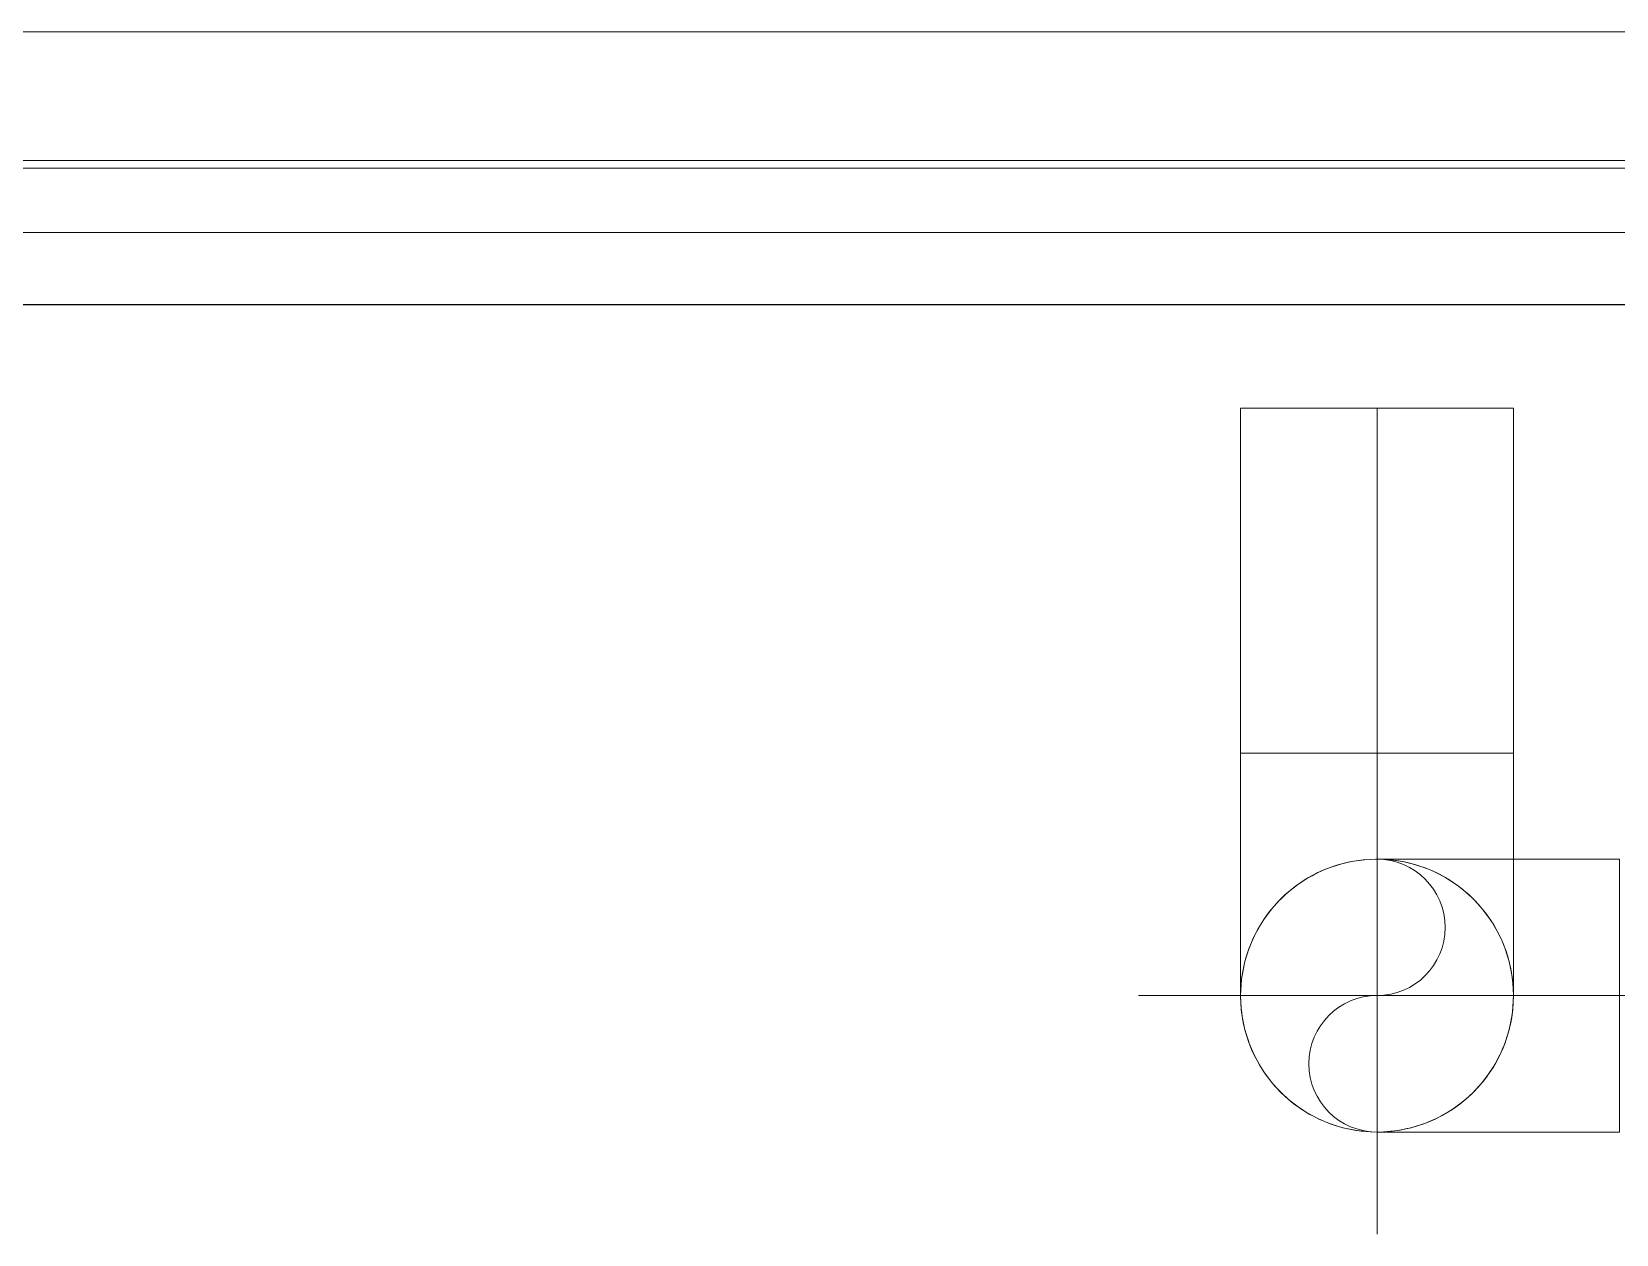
# Model space of a CAD drawing. Header units: centimetres. Extents: x -4953 to 4612, y -1053 to 5720.
# Drawn here: x -4586 to -4519.6, y -437.9 to -387.6 of the extents above; entities that cross this region are included whole.
import ezdxf

# ---------------------------------------------------------------- set-up
doc = ezdxf.new("R2010")
doc.units = ezdxf.units.CM
for name, color, linetype, lineweight in [('Center Line', 7, 'Continuous', 9), ('Pipe Fittings', 7, 'Continuous', 9), ('Pipes', 7, 'Continuous', 9)]:
    doc.layers.add(name, color=color, linetype=linetype, lineweight=lineweight)
doc.layers.add('Drop', color=7, linetype='Continuous', lineweight=9, true_color=0x007f00)

# ---------------------------------------------------------------- blocks, each defined once
blk = doc.blocks.new('彎頭 - 焊接 - 90度-短彎-6682135-剖面 2')
at = {"layer": 'Pipe Fittings'}
for p, q in [((-7174.139, -417.78), (-7179.854, -417.78)), ((-7168.424, -417.78), (-7174.139, -417.78))]:
    blk.add_line(p, q, dxfattribs=at)
at = {"layer": 'Pipe Fittings', "flags": 128}
for points in [[(-7179.854, -417.78), (-7179.854, -418.186), (-7179.854, -418.592), (-7179.854, -418.996), (-7179.854, -419.399), (-7179.854, -419.798), (-7179.854, -420.195), (-7179.854, -420.588), (-7179.854, -420.976), (-7179.854, -421.359), (-7179.854, -421.736), (-7179.854, -422.108), (-7179.854, -422.472), (-7179.854, -422.828), (-7179.854, -423.177), (-7179.854, -423.517), (-7179.854, -423.848), (-7179.854, -424.169), (-7179.854, -424.479), (-7179.854, -424.779), (-7179.854, -425.068), (-7179.854, -425.346), (-7179.854, -425.611), (-7179.854, -425.863), (-7179.854, -426.103), (-7179.854, -426.329), (-7179.854, -426.542), (-7179.854, -426.741), (-7179.854, -426.925), (-7179.854, -427.095), (-7179.854, -427.25), (-7179.854, -427.389), (-7179.854, -427.513), (-7179.854, -427.622), (-7179.854, -427.715), (-7179.854, -427.792), (-7179.854, -427.853), (-7179.854, -427.898), (-7179.854, -427.927), (-7179.854, -427.939), (-7179.854, -427.94)], [(-7168.424, -427.94), (-7168.424, -427.932), (-7168.424, -427.908), (-7168.424, -427.867), (-7168.424, -427.81), (-7168.424, -427.737), (-7168.424, -427.649), (-7168.424, -427.544), (-7168.424, -427.424), (-7168.424, -427.289), (-7168.424, -427.138), (-7168.424, -426.972), (-7168.424, -426.792), (-7168.424, -426.597), (-7168.424, -426.388), (-7168.424, -426.165), (-7168.424, -425.929), (-7168.424, -425.68), (-7168.424, -425.418), (-7168.424, -425.144), (-7168.424, -424.859), (-7168.424, -424.561), (-7168.424, -424.253), (-7168.424, -423.935), (-7168.424, -423.607), (-7168.424, -423.269), (-7168.424, -422.923), (-7168.424, -422.569), (-7168.424, -422.207), (-7168.424, -421.837), (-7168.424, -421.462), (-7168.424, -421.08), (-7168.424, -420.693), (-7168.424, -420.301), (-7168.424, -419.906), (-7168.424, -419.507), (-7168.424, -419.105), (-7168.424, -418.701), (-7168.424, -418.296), (-7168.424, -417.89), (-7168.424, -417.78)]]:
    blk.add_lwpolyline(points, dxfattribs=at)
at = {"layer": 'Pipe Fittings'}
for start, end in [(90, 270), (270, 90)]:
    blk.add_arc((-7174.139, -427.94), 5.715, start, end, dxfattribs=at)
blk = doc.blocks.new('彎頭 - 焊接 - 90度-短彎-V2-剖面 2')
at = {"layer": 'Pipe Fittings'}
for p, q in [((-7163.979, -427.94), (-7163.979, -422.225)), ((-7163.979, -433.655), (-7163.979, -427.94))]:
    blk.add_line(p, q, dxfattribs=at)
at = {"layer": 'Pipe Fittings', "flags": 128}
for points in [[(-7179.854, -427.94), (-7179.849, -427.711), (-7179.835, -427.483), (-7179.812, -427.256), (-7179.781, -427.029), (-7179.74, -426.805), (-7179.69, -426.582), (-7179.631, -426.361), (-7179.563, -426.142), (-7179.487, -425.927), (-7179.402, -425.714), (-7179.309, -425.506), (-7179.208, -425.301), (-7179.098, -425.1), (-7178.981, -424.904), (-7178.855, -424.713), (-7178.723, -424.527), (-7178.582, -424.346), (-7178.435, -424.172), (-7178.281, -424.003), (-7178.12, -423.84), (-7177.953, -423.684), (-7177.78, -423.535), (-7177.601, -423.393), (-7177.416, -423.258), (-7177.226, -423.131), (-7177.032, -423.011), (-7176.832, -422.9), (-7176.629, -422.796), (-7176.421, -422.7), (-7176.209, -422.613), (-7175.995, -422.535), (-7175.777, -422.465), (-7175.557, -422.404), (-7175.334, -422.352), (-7175.11, -422.308), (-7174.884, -422.274), (-7174.657, -422.249), (-7174.429, -422.232), (-7174.2, -422.225), (-7174.139, -422.225)], [(-7174.139, -422.225), (-7174.13, -422.225), (-7174.106, -422.225), (-7174.066, -422.225), (-7174.009, -422.225), (-7173.936, -422.225), (-7173.847, -422.225), (-7173.743, -422.225), (-7173.623, -422.225), (-7173.487, -422.225), (-7173.337, -422.225), (-7173.171, -422.225), (-7172.99, -422.225), (-7172.796, -422.225), (-7172.587, -422.225), (-7172.364, -422.225), (-7172.128, -422.225), (-7171.879, -422.225), (-7171.617, -422.225), (-7171.343, -422.225), (-7171.057, -422.225), (-7170.76, -422.225), (-7170.452, -422.225), (-7170.134, -422.225), (-7169.806, -422.225), (-7169.468, -422.225), (-7169.122, -422.225), (-7168.767, -422.225), (-7168.405, -422.225), (-7168.036, -422.225), (-7167.66, -422.225), (-7167.279, -422.225), (-7166.892, -422.225), (-7166.5, -422.225), (-7166.104, -422.225), (-7165.705, -422.225), (-7165.304, -422.225), (-7164.9, -422.225), (-7164.494, -422.225), (-7164.088, -422.225), (-7163.979, -422.225)], [(-7174.139, -422.225), (-7173.91, -422.23), (-7173.682, -422.243), (-7173.454, -422.266), (-7173.228, -422.298), (-7173.003, -422.339), (-7172.78, -422.389), (-7172.559, -422.448), (-7172.341, -422.515), (-7172.125, -422.591), (-7171.913, -422.676), (-7171.704, -422.769), (-7171.5, -422.871), (-7171.299, -422.98), (-7171.103, -423.098), (-7170.912, -423.223), (-7170.726, -423.356), (-7170.545, -423.496), (-7170.37, -423.643), (-7170.201, -423.798), (-7170.039, -423.958), (-7169.883, -424.125), (-7169.734, -424.299), (-7169.592, -424.478), (-7169.457, -424.662), (-7169.33, -424.852), (-7169.21, -425.047), (-7169.098, -425.246), (-7168.995, -425.45), (-7168.899, -425.658), (-7168.812, -425.869), (-7168.733, -426.084), (-7168.664, -426.301), (-7168.602, -426.522), (-7168.55, -426.744), (-7168.507, -426.969), (-7168.472, -427.195), (-7168.447, -427.422), (-7168.431, -427.65), (-7168.424, -427.878), (-7168.424, -427.94)], [(-7174.139, -433.655), (-7174.367, -433.65), (-7174.595, -433.637), (-7174.823, -433.614), (-7175.049, -433.582), (-7175.274, -433.541), (-7175.497, -433.491), (-7175.718, -433.432), (-7175.936, -433.365), (-7176.152, -433.289), (-7176.364, -433.204), (-7176.573, -433.111), (-7176.778, -433.009), (-7176.978, -432.9), (-7177.174, -432.782), (-7177.366, -432.657), (-7177.552, -432.524), (-7177.732, -432.384), (-7177.907, -432.237), (-7178.076, -432.082), (-7178.238, -431.922), (-7178.394, -431.755), (-7178.543, -431.581), (-7178.685, -431.402), (-7178.82, -431.218), (-7178.948, -431.028), (-7179.067, -430.833), (-7179.179, -430.634), (-7179.283, -430.43), (-7179.378, -430.222), (-7179.465, -430.011), (-7179.544, -429.796), (-7179.614, -429.579), (-7179.675, -429.358), (-7179.727, -429.136), (-7179.77, -428.911), (-7179.805, -428.685), (-7179.83, -428.458), (-7179.846, -428.23), (-7179.853, -428.002), (-7179.854, -427.94)], [(-7168.424, -427.94), (-7168.428, -428.169), (-7168.442, -428.397), (-7168.465, -428.624), (-7168.497, -428.851), (-7168.538, -429.075), (-7168.587, -429.298), (-7168.646, -429.519), (-7168.714, -429.738), (-7168.79, -429.953), (-7168.875, -430.166), (-7168.968, -430.374), (-7169.069, -430.579), (-7169.179, -430.78), (-7169.297, -430.976), (-7169.422, -431.167), (-7169.555, -431.353), (-7169.695, -431.534), (-7169.842, -431.708), (-7169.996, -431.877), (-7170.157, -432.04), (-7170.324, -432.196), (-7170.497, -432.345), (-7170.676, -432.487), (-7170.861, -432.622), (-7171.051, -432.749), (-7171.246, -432.869), (-7171.445, -432.98), (-7171.649, -433.084), (-7171.856, -433.18), (-7172.068, -433.267), (-7172.282, -433.345), (-7172.5, -433.415), (-7172.72, -433.476), (-7172.943, -433.528), (-7173.167, -433.572), (-7173.393, -433.606), (-7173.62, -433.631), (-7173.848, -433.648), (-7174.077, -433.655), (-7174.139, -433.655)], [(-7163.979, -433.655), (-7164.385, -433.655), (-7164.791, -433.655), (-7165.195, -433.655), (-7165.597, -433.655), (-7165.997, -433.655), (-7166.394, -433.655), (-7166.786, -433.655), (-7167.175, -433.655), (-7167.558, -433.655), (-7167.935, -433.655), (-7168.306, -433.655), (-7168.67, -433.655), (-7169.027, -433.655), (-7169.375, -433.655), (-7169.715, -433.655), (-7170.046, -433.655), (-7170.367, -433.655), (-7170.678, -433.655), (-7170.978, -433.655), (-7171.267, -433.655), (-7171.544, -433.655), (-7171.809, -433.655), (-7172.062, -433.655), (-7172.302, -433.655), (-7172.528, -433.655), (-7172.741, -433.655), (-7172.939, -433.655), (-7173.124, -433.655), (-7173.293, -433.655), (-7173.448, -433.655), (-7173.588, -433.655), (-7173.712, -433.655), (-7173.821, -433.655), (-7173.914, -433.655), (-7173.991, -433.655), (-7174.052, -433.655), (-7174.097, -433.655), (-7174.125, -433.655), (-7174.138, -433.655), (-7174.139, -433.655)]]:
    blk.add_lwpolyline(points, dxfattribs=at)
at = {"layer": 'Pipe Fittings'}
for start, end in [(360, 180), (180, 360)]:
    blk.add_arc((-7174.139, -427.94), 5.715, start, end, dxfattribs=at)

msp = doc.modelspace()

# ---------------------------------------------------------------- linework, layer by layer
at = {"layer": 'Center Line', "color": 3, "true_color": 0x00ff00}
msp.add_line((-4486.924, -393.27), (-4696.956, -393.271), dxfattribs=at)
msp.add_line((-4486.924, -393.27), (-4696.956, -393.271), dxfattribs=at)
at = {"layer": 'Center Line'}
for p, q in [((-4466.844, -395.97), (-4696.956, -395.971)), ((-4466.844, -395.97), (-4696.956, -395.971)), ((-4529.621, -403.331), (-4529.621, -417.78)), ((-4529.621, -403.331), (-4529.621, -417.78)), ((-4529.621, -427.94), (-4529.621, -417.78)), ((-4529.621, -437.94), (-4529.621, -417.94)), ((-4539.621, -427.94), (-4519.621, -427.94)), ((-4519.461, -427.94), (-4529.621, -427.94)), ((-4519.621, -427.94), (-4509.621, -427.94))]:
    msp.add_line(p, q, dxfattribs=at)
at = {"layer": 'Drop'}
for centre, radius, start, end in [((-4529.621, -427.94), 5.715, 0, 180), ((-4529.621, -425.082), 2.858, 270, 90), ((-4529.621, -427.94), 5.715, 180, 0), ((-4529.621, -430.797), 2.858, 90, 270)]:
    msp.add_arc(centre, radius, start, end, dxfattribs=at)
at = {"layer": 'Pipes', "color": 3, "true_color": 0x00ff00}
for p, q in [((-4486.924, -387.555), (-4696.956, -387.556)), ((-4696.956, -398.986), (-4486.924, -398.985))]:
    msp.add_line(p, q, dxfattribs=at)
at = {"layer": 'Pipes'}
for p, q in [((-4466.844, -392.945), (-4696.956, -392.946)), ((-4696.956, -398.996), (-4466.844, -398.995)), ((-4535.336, -403.331), (-4535.336, -417.78)), ((-4529.621, -403.331), (-4535.336, -403.331)), ((-4529.621, -403.331), (-4535.336, -403.331)), ((-4523.906, -403.331), (-4529.621, -403.331)), ((-4523.906, -403.331), (-4529.621, -403.331)), ((-4523.906, -417.78), (-4523.906, -403.331)), ((-4535.336, -417.78), (-4529.621, -417.78)), ((-4535.336, -417.78), (-4529.621, -417.78)), ((-4529.621, -417.78), (-4523.906, -417.78)), ((-4529.621, -417.78), (-4523.906, -417.78))]:
    msp.add_line(p, q, dxfattribs=at)

# ---------------------------------------------------------------- block references
at = {"layer": 'Pipe Fittings'}
for name in ['彎頭 - 焊接 - 90度-短彎-6682135-剖面 2', '彎頭 - 焊接 - 90度-短彎-V2-剖面 2']:
    msp.add_blockref(name, (2644.518, 0), dxfattribs=at)

doc.saveas('drawing.dxf')
